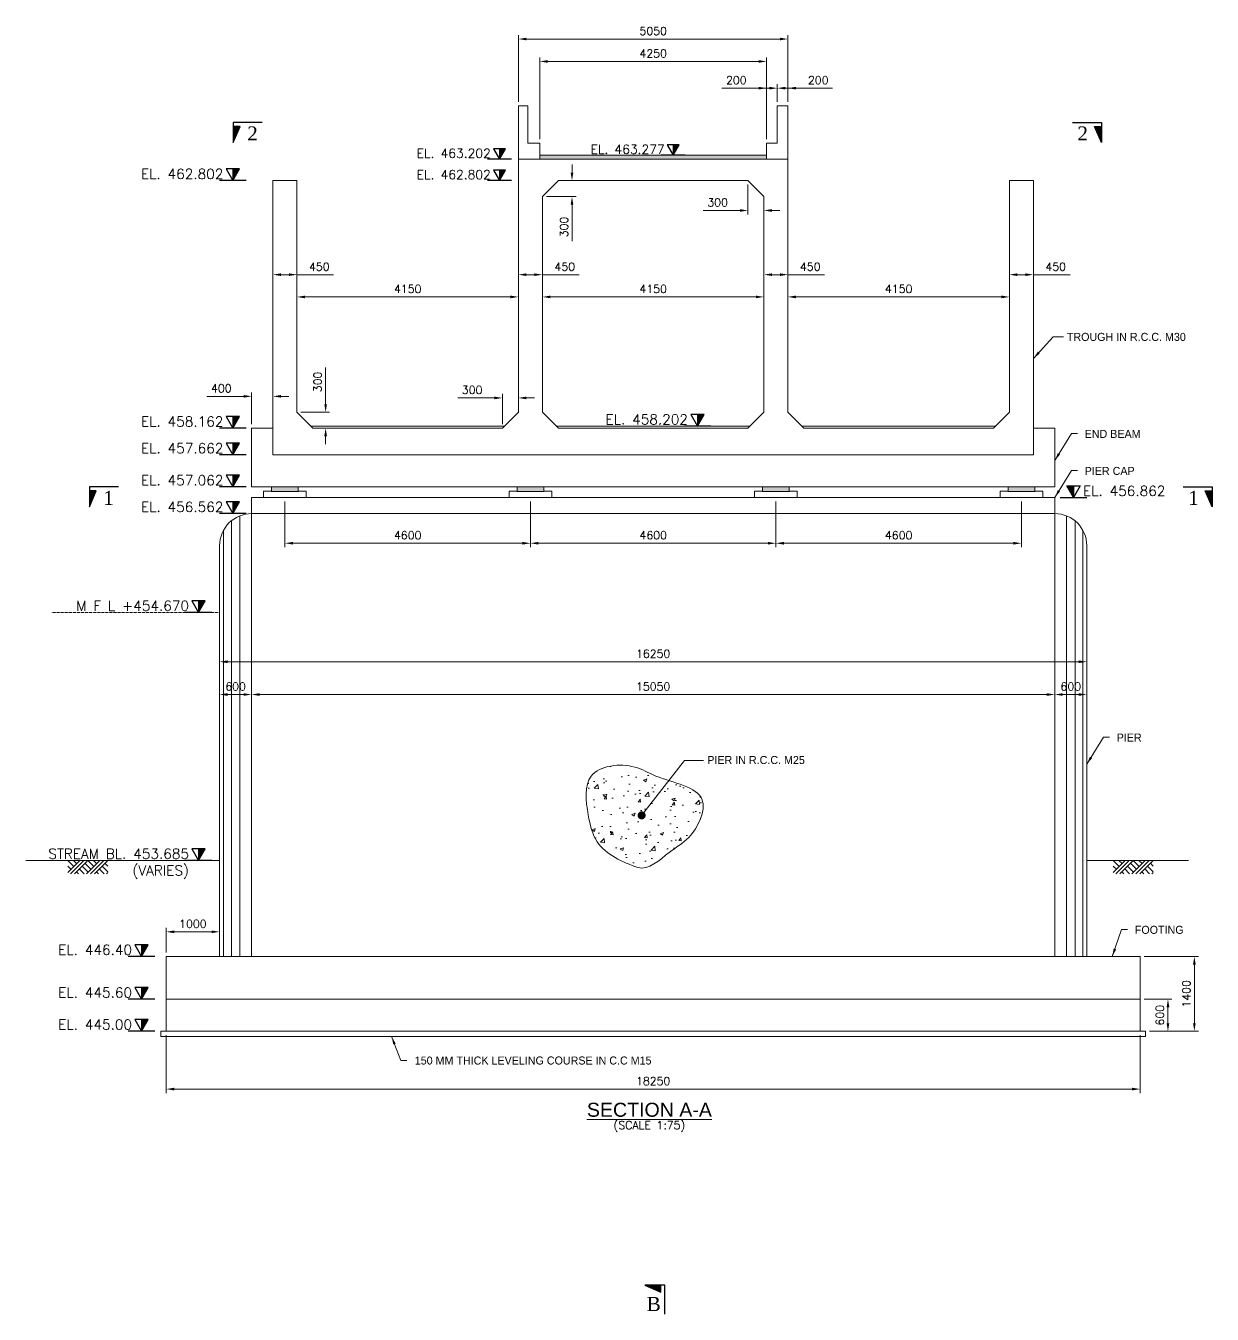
# Model space of a CAD drawing. Extents: x 2542500 to 2835796, y -294794 to -159040.
# Drawn here: x 2599923 to 2622156, y -183443 to -159296 of the extents above; entities that cross this region are included whole.
import ezdxf
from ezdxf.enums import TextEntityAlignment as Align

# ---------------------------------------------------------------- set-up
doc = ezdxf.new("R2010")
doc.units = 0
doc.header["$LTSCALE"] = 8
doc.header["$MEASUREMENT"] = 0
doc.header["$PDMODE"] = 35
doc.linetypes.add('HIDDEN', pattern=[0.375, 0.25, -0.125])
doc.layers.get('0').update_dxf_attribs({"color": 22, "linetype": 'CONTINUOUS'})
doc.layers.get('DEFPOINTS').update_dxf_attribs({"linetype": 'CONTINUOUS'})
for name, color, linetype, lineweight in [('HATCH SOLID', 253, 'CONTINUOUS', 5), ('LEVEL', 6, 'CONTINUOUS', 20), ('P.C.C', 105, 'CONTINUOUS', 9), ('R_DASHED', 183, 'HIDDEN', 9), ('R_DIMENSION', 8, 'CONTINUOUS', 15), ('R_TEXT G', 7, 'CONTINUOUS', 18), ('R_THIN LINE', 252, 'CONTINUOUS', 9), ('SEC MARK', 1, 'CONTINUOUS', 25), ('TEXT', 4, 'CONTINUOUS', 15), ('TEXT G', 7, 'CONTINUOUS', 18)]:
    doc.layers.add(name, color=color, linetype=linetype, lineweight=lineweight)
doc.layers.add('PUMP', color=4, linetype='CONTINUOUS')
doc.layers.add('R_HATCH', color=7, linetype='CONTINUOUS', lineweight=9, true_color=0xd1d1ff)
doc.styles.add('ARIEL', font='arial.ttf')
doc.styles.add('ROMANDS', font='romand.shx')
doc.styles.add('ROMANS', font='romans.shx')
doc.styles.get("Standard").update_dxf_attribs({"font": ''})
doc.styles.add('TIMES NR', font='times.ttf')
doc.styles.get('Standard').set_extended_font_data('Univers')
doc.dimstyles.new('DIM-75', dxfattribs={"dimscale": 75, "dimtxt": 2, "dimasz": 2, "dimexe": 1, "dimexo": 1, "dimgap": 1, "dimtad": 1, "dimdec": 0, "dimzin": 0, "dimdsep": 46, "dimtxsty": 'ROMANS', "dimcen": 1, "dimclrd": 256, "dimclre": 256, "dimclrt": 7, "dimadec": 0, "dimazin": 0, "dimtfac": 1, "dimtdec": 0, "dimtofl": 0, "dimtmove": 0, "dimatfit": 3, "dimfxl": 1, "dimtolj": 1, "dimtzin": 0, "dimlwd": 9, "dimlwe": 5, "dimarcsym": 0})
doc.dimstyles.new('DIM-75$0', dxfattribs={"dimscale": 75, "dimtxt": 2, "dimasz": 2, "dimexe": 1, "dimexo": 1, "dimgap": 1, "dimtad": 1, "dimdec": 0, "dimzin": 0, "dimdsep": 46, "dimtxsty": 'ROMANS', "dimcen": 1, "dimclrd": 256, "dimclre": 256, "dimclrt": 7, "dimadec": 0, "dimazin": 0, "dimtfac": 1, "dimtdec": 0, "dimtofl": 0, "dimtmove": 0, "dimatfit": 3, "dimfxl": 1, "dimtolj": 1, "dimtzin": 0, "dimlwd": 9, "dimlwe": 5, "dimarcsym": 0})

# ---------------------------------------------------------------- blocks, each defined once
blk = doc.blocks.new('jord1')
at = {"layer": 'P.C.C'}
for p, q in [((0, 0), (1.12, -1.12)), ((2.25, 0), (0, -2.25)), ((3, 0), (0.5, -2.5)), ((1.66, -0.59), (1.06, 0)), ((3.75, 0), (1.25, -2.5)), ((6, 0), (3.5, -2.5)), ((3.75, 0), (4.87, -1.12)), ((6.75, 0), (4.25, -2.5)), ((4.81, 0), (5.4, -0.59)), ((7.5, 0), (5, -2.5)), ((5.87, 0), (5.93, -0.06)), ((0, -1.06), (0.59, -1.66)), ((0, -2.12), (0.06, -2.19)), ((1.63, -2.12), (2.01, -2.5)), ((2.16, -1.59), (3.07, -2.5)), ((2.69, -1.06), (3.81, -2.19)), ((3.22, -0.53), (4.34, -1.66)), ((5.38, -2.12), (5.76, -2.5)), ((5.91, -1.59), (6.82, -2.5)), ((6.44, -1.06), (7.5, -2.12)), ((6.97, -0.53), (7.5, -1.06)), ((7.5, -2.25), (7.25, -2.5))]:
    blk.add_line(p, q, dxfattribs=at)
blk = doc.blocks.new('A$C71181FDA')
at = {"layer": 'HATCH SOLID', "ltscale": 100}
blk.add_hatch(color=256, dxfattribs=at).paths.add_polyline_path([(948, 0), (948, 828), (474, 828)])
at = {"layer": 'SEC MARK'}
for p, q in [((0, 0), (1896, 0)), ((948, 828), (948, 0))]:
    blk.add_line(p, q, dxfattribs=at)
blk.add_lwpolyline([(948, 0), (474, 828), (1422, 828), (948, 0)], dxfattribs=at)
blk = doc.blocks.new('*D7')
at = {"layer": 'DEFPOINTS', "color": 0}
for p in [(2604555, -163700), (2605005, -163700), (2605005, -163961)]:
    blk.add_point(p, dxfattribs=at)
at = {"layer": 'R_DIMENSION', "lineweight": 5}
for p, q in [((2604555, -163775), (2604555, -164036)), ((2605005, -163775), (2605005, -164036))]:
    blk.add_line(p, q, dxfattribs=at)
at = {"layer": 'R_DIMENSION', "lineweight": 9}
for p, q in [((2604705, -163961), (2604855, -163961)), ((2605005, -163961), (2605691, -163961))]:
    blk.add_line(p, q, dxfattribs=at)
at = {"layer": 'R_DIMENSION'}
for points in [[(2604705, -163936), (2604705, -163986), (2604555, -163961)], [(2604855, -163936), (2604855, -163986), (2605005, -163961)]]:
    blk.add_solid(points, dxfattribs=at)
at = {"layer": 'R_DIMENSION', "color": 7, "insert": (2605423, -163811), "char_height": 150, "attachment_point": 5, "style": 'ROMANS'}
blk.add_mtext('\\A1;450', dxfattribs=at)
blk = doc.blocks.new('*D8')
at = {"layer": 'DEFPOINTS', "color": 0}
for p in [(2609155, -163700), (2609605, -163700), (2609605, -163961)]:
    blk.add_point(p, dxfattribs=at)
at = {"layer": 'R_DIMENSION', "lineweight": 5}
for p, q in [((2609155, -163775), (2609155, -164036)), ((2609605, -163775), (2609605, -164036))]:
    blk.add_line(p, q, dxfattribs=at)
at = {"layer": 'R_DIMENSION', "lineweight": 9}
for p, q in [((2609305, -163961), (2609455, -163961)), ((2609605, -163961), (2610291, -163961))]:
    blk.add_line(p, q, dxfattribs=at)
at = {"layer": 'R_DIMENSION'}
for points in [[(2609305, -163936), (2609305, -163986), (2609155, -163961)], [(2609455, -163936), (2609455, -163986), (2609605, -163961)]]:
    blk.add_solid(points, dxfattribs=at)
at = {"layer": 'R_DIMENSION', "color": 7, "insert": (2610023, -163811), "char_height": 150, "attachment_point": 5, "style": 'ROMANS'}
blk.add_mtext('\\A1;450', dxfattribs=at)
blk = doc.blocks.new('*D9')
at = {"layer": 'DEFPOINTS', "color": 0}
for p in [(2613755, -163700), (2614205, -163700), (2614205, -163961)]:
    blk.add_point(p, dxfattribs=at)
at = {"layer": 'R_DIMENSION', "lineweight": 5}
for p, q in [((2613755, -163775), (2613755, -164036)), ((2614205, -163775), (2614205, -164036))]:
    blk.add_line(p, q, dxfattribs=at)
at = {"layer": 'R_DIMENSION', "lineweight": 9}
for p, q in [((2613905, -163961), (2614055, -163961)), ((2614205, -163961), (2614891, -163961))]:
    blk.add_line(p, q, dxfattribs=at)
at = {"layer": 'R_DIMENSION'}
for points in [[(2613905, -163936), (2613905, -163986), (2613755, -163961)], [(2614055, -163936), (2614055, -163986), (2614205, -163961)]]:
    blk.add_solid(points, dxfattribs=at)
at = {"layer": 'R_DIMENSION', "color": 7, "insert": (2614623, -163811), "char_height": 150, "attachment_point": 5, "style": 'ROMANS'}
blk.add_mtext('\\A1;450', dxfattribs=at)
blk = doc.blocks.new('*D10')
at = {"layer": 'DEFPOINTS', "color": 0}
for p in [(2618355, -163700), (2618805, -163700), (2618805, -163961)]:
    blk.add_point(p, dxfattribs=at)
at = {"layer": 'R_DIMENSION', "lineweight": 5}
for p, q in [((2618355, -163775), (2618355, -164036)), ((2618805, -163775), (2618805, -164036))]:
    blk.add_line(p, q, dxfattribs=at)
at = {"layer": 'R_DIMENSION', "lineweight": 9}
for p, q in [((2618505, -163961), (2618655, -163961)), ((2618805, -163961), (2619491, -163961))]:
    blk.add_line(p, q, dxfattribs=at)
at = {"layer": 'R_DIMENSION'}
for points in [[(2618505, -163936), (2618505, -163986), (2618355, -163961)], [(2618655, -163936), (2618655, -163986), (2618805, -163961)]]:
    blk.add_solid(points, dxfattribs=at)
at = {"layer": 'R_DIMENSION', "color": 7, "insert": (2619223, -163811), "char_height": 150, "attachment_point": 5, "style": 'ROMANS'}
blk.add_mtext('\\A1;450', dxfattribs=at)
blk = doc.blocks.new('*D11')
at = {"layer": 'DEFPOINTS', "color": 0}
for p in [(2605005, -164117), (2609155, -164117), (2609155, -164378)]:
    blk.add_point(p, dxfattribs=at)
at = {"layer": 'R_DIMENSION', "lineweight": 5}
for p, q in [((2605005, -164192), (2605005, -164453)), ((2609155, -164192), (2609155, -164453))]:
    blk.add_line(p, q, dxfattribs=at)
at = {"layer": 'R_DIMENSION', "lineweight": 9}
blk.add_line((2605155, -164378), (2609005, -164378), dxfattribs=at)
at = {"layer": 'R_DIMENSION'}
for points in [[(2605155, -164353), (2605155, -164403), (2605005, -164378)], [(2609005, -164353), (2609005, -164403), (2609155, -164378)]]:
    blk.add_solid(points, dxfattribs=at)
at = {"layer": 'R_DIMENSION', "color": 7, "insert": (2607080, -164228), "char_height": 150, "attachment_point": 5, "style": 'ROMANS'}
blk.add_mtext('\\A1;4150', dxfattribs=at)
blk = doc.blocks.new('*D12')
at = {"layer": 'DEFPOINTS', "color": 0}
for p in [(2609605, -164117), (2613755, -164117), (2609605, -164378)]:
    blk.add_point(p, dxfattribs=at)
at = {"layer": 'R_DIMENSION', "lineweight": 5}
for p, q in [((2609605, -164192), (2609605, -164453)), ((2613755, -164192), (2613755, -164453))]:
    blk.add_line(p, q, dxfattribs=at)
at = {"layer": 'R_DIMENSION', "lineweight": 9}
blk.add_line((2613605, -164378), (2609755, -164378), dxfattribs=at)
at = {"layer": 'R_DIMENSION'}
for points in [[(2609755, -164353), (2609755, -164403), (2609605, -164378)], [(2613605, -164353), (2613605, -164403), (2613755, -164378)]]:
    blk.add_solid(points, dxfattribs=at)
at = {"layer": 'R_DIMENSION', "color": 7, "insert": (2611680, -164228), "char_height": 150, "attachment_point": 5, "style": 'ROMANS'}
blk.add_mtext('\\A1;4150', dxfattribs=at)
blk = doc.blocks.new('*D13')
at = {"layer": 'DEFPOINTS', "color": 0}
for p in [(2614205, -164117), (2618355, -164117), (2614205, -164378)]:
    blk.add_point(p, dxfattribs=at)
at = {"layer": 'R_DIMENSION', "lineweight": 5}
for p, q in [((2614205, -164192), (2614205, -164453)), ((2618355, -164192), (2618355, -164453))]:
    blk.add_line(p, q, dxfattribs=at)
at = {"layer": 'R_DIMENSION', "lineweight": 9}
blk.add_line((2618205, -164378), (2614355, -164378), dxfattribs=at)
at = {"layer": 'R_DIMENSION'}
for points in [[(2614355, -164353), (2614355, -164403), (2614205, -164378)], [(2618205, -164353), (2618205, -164403), (2618355, -164378)]]:
    blk.add_solid(points, dxfattribs=at)
at = {"layer": 'R_DIMENSION', "color": 7, "insert": (2616280, -164228), "char_height": 150, "attachment_point": 5, "style": 'ROMANS'}
blk.add_mtext('\\A1;4150', dxfattribs=at)
blk = doc.blocks.new('*D14')
at = {"layer": 'DEFPOINTS', "color": 0}
for p in [(2604155, -166241), (2604155, -166839), (2604555, -166839)]:
    blk.add_point(p, dxfattribs=at)
at = {"layer": 'R_DIMENSION', "lineweight": 9}
for p, q in [((2604005, -166241), (2603319, -166241)), ((2604705, -166241), (2604855, -166241))]:
    blk.add_line(p, q, dxfattribs=at)
at = {"layer": 'R_DIMENSION', "lineweight": 5}
for p, q in [((2604155, -166764), (2604155, -166166)), ((2604555, -166764), (2604555, -166166))]:
    blk.add_line(p, q, dxfattribs=at)
at = {"layer": 'R_DIMENSION'}
for points in [[(2604005, -166216), (2604005, -166266), (2604155, -166241)], [(2604705, -166216), (2604705, -166266), (2604555, -166241)]]:
    blk.add_solid(points, dxfattribs=at)
at = {"layer": 'R_DIMENSION', "color": 7, "insert": (2603587, -166091), "char_height": 150, "attachment_point": 5, "style": 'ROMANS'}
blk.add_mtext('\\A1;400', dxfattribs=at)
blk = doc.blocks.new('*D15')
at = {"layer": 'DEFPOINTS', "color": 0}
for p in [(2613455, -162199), (2613755, -162499), (2613455, -162758)]:
    blk.add_point(p, dxfattribs=at)
at = {"layer": 'R_DIMENSION', "lineweight": 5}
for p, q in [((2613455, -162274), (2613455, -162833)), ((2613755, -162574), (2613755, -162833))]:
    blk.add_line(p, q, dxfattribs=at)
at = {"layer": 'R_DIMENSION', "lineweight": 9}
for p, q in [((2613305, -162758), (2612619, -162758)), ((2613905, -162758), (2614055, -162758))]:
    blk.add_line(p, q, dxfattribs=at)
at = {"layer": 'R_DIMENSION'}
for points in [[(2613305, -162733), (2613305, -162783), (2613455, -162758)], [(2613905, -162733), (2613905, -162783), (2613755, -162758)]]:
    blk.add_solid(points, dxfattribs=at)
at = {"layer": 'R_DIMENSION', "color": 7, "insert": (2612887, -162608), "char_height": 150, "attachment_point": 5, "style": 'ROMANS'}
blk.add_mtext('\\A1;300', dxfattribs=at)
blk = doc.blocks.new('*D16')
at = {"layer": 'DEFPOINTS', "color": 0}
for p in [(2609905, -162199), (2609605, -162499), (2610159, -162499)]:
    blk.add_point(p, dxfattribs=at)
at = {"layer": 'R_DIMENSION', "lineweight": 9}
for p, q in [((2610159, -162049), (2610159, -161899)), ((2610159, -162649), (2610159, -163334))]:
    blk.add_line(p, q, dxfattribs=at)
at = {"layer": 'R_DIMENSION', "lineweight": 5}
for p, q in [((2609980, -162199), (2610234, -162199)), ((2609680, -162499), (2610234, -162499))]:
    blk.add_line(p, q, dxfattribs=at)
at = {"layer": 'R_DIMENSION'}
for points in [[(2610134, -162049), (2610184, -162049), (2610159, -162199)], [(2610134, -162649), (2610184, -162649), (2610159, -162499)]]:
    blk.add_solid(points, dxfattribs=at)
at = {"layer": 'R_DIMENSION', "color": 7, "insert": (2610009, -163067), "char_height": 150, "attachment_point": 5, "rotation": 90, "style": 'ROMANS'}
blk.add_mtext('\\A1;300', dxfattribs=at)
blk = doc.blocks.new('*D17')
at = {"layer": 'DEFPOINTS', "color": 0}
for p in [(2605005, -166539), (2605542, -166539), (2605305, -166839)]:
    blk.add_point(p, dxfattribs=at)
at = {"layer": 'R_DIMENSION', "lineweight": 9}
for p, q in [((2605542, -166389), (2605542, -165703)), ((2605542, -166989), (2605542, -167139))]:
    blk.add_line(p, q, dxfattribs=at)
at = {"layer": 'R_DIMENSION', "lineweight": 5}
for p, q in [((2605080, -166539), (2605617, -166539)), ((2605380, -166839), (2605617, -166839))]:
    blk.add_line(p, q, dxfattribs=at)
at = {"layer": 'R_DIMENSION'}
for points in [[(2605517, -166389), (2605567, -166389), (2605542, -166539)], [(2605517, -166989), (2605567, -166989), (2605542, -166839)]]:
    blk.add_solid(points, dxfattribs=at)
at = {"layer": 'R_DIMENSION', "color": 7, "insert": (2605392, -165971), "char_height": 150, "attachment_point": 5, "rotation": 90, "style": 'ROMANS'}
blk.add_mtext('\\A1;300', dxfattribs=at)
blk = doc.blocks.new('*D18')
at = {"layer": 'DEFPOINTS', "color": 0}
for p in [(2608855, -166271), (2609155, -166539), (2608855, -166839)]:
    blk.add_point(p, dxfattribs=at)
at = {"layer": 'R_DIMENSION', "lineweight": 9}
for p, q in [((2608705, -166271), (2608019, -166271)), ((2609305, -166271), (2609455, -166271))]:
    blk.add_line(p, q, dxfattribs=at)
at = {"layer": 'R_DIMENSION', "lineweight": 5}
for p, q in [((2608855, -166764), (2608855, -166196)), ((2609155, -166464), (2609155, -166196))]:
    blk.add_line(p, q, dxfattribs=at)
at = {"layer": 'R_DIMENSION'}
for points in [[(2608705, -166246), (2608705, -166296), (2608855, -166271)], [(2609305, -166246), (2609305, -166296), (2609155, -166271)]]:
    blk.add_solid(points, dxfattribs=at)
at = {"layer": 'R_DIMENSION', "color": 7, "insert": (2608287, -166121), "char_height": 150, "attachment_point": 5, "style": 'ROMANS'}
blk.add_mtext('\\A1;300', dxfattribs=at)
blk = doc.blocks.new('*D19')
at = {"layer": 'DEFPOINTS', "color": 0}
for p in [(2604780, -168139), (2609380, -168139), (2609380, -168994)]:
    blk.add_point(p, dxfattribs=at)
at = {"layer": 'R_DIMENSION', "lineweight": 5}
for p, q in [((2604780, -168214), (2604780, -169069)), ((2609380, -168214), (2609380, -169069))]:
    blk.add_line(p, q, dxfattribs=at)
at = {"layer": 'R_DIMENSION', "lineweight": 9}
blk.add_line((2604930, -168994), (2609230, -168994), dxfattribs=at)
at = {"layer": 'R_DIMENSION'}
for points in [[(2604930, -168969), (2604930, -169019), (2604780, -168994)], [(2609230, -168969), (2609230, -169019), (2609380, -168994)]]:
    blk.add_solid(points, dxfattribs=at)
at = {"layer": 'R_DIMENSION', "color": 7, "insert": (2607080, -168844), "char_height": 150, "attachment_point": 5, "style": 'ROMANS'}
blk.add_mtext('\\A1;4600', dxfattribs=at)
blk = doc.blocks.new('*D20')
at = {"layer": 'DEFPOINTS', "color": 0}
for p in [(2609380, -168139), (2613980, -168139), (2613980, -168994)]:
    blk.add_point(p, dxfattribs=at)
at = {"layer": 'R_DIMENSION', "lineweight": 5}
for p, q in [((2609380, -168214), (2609380, -169069)), ((2613980, -168214), (2613980, -169069))]:
    blk.add_line(p, q, dxfattribs=at)
at = {"layer": 'R_DIMENSION', "lineweight": 9}
blk.add_line((2609530, -168994), (2613830, -168994), dxfattribs=at)
at = {"layer": 'R_DIMENSION'}
for points in [[(2609530, -168969), (2609530, -169019), (2609380, -168994)], [(2613830, -168969), (2613830, -169019), (2613980, -168994)]]:
    blk.add_solid(points, dxfattribs=at)
at = {"layer": 'R_DIMENSION', "color": 7, "insert": (2611680, -168844), "char_height": 150, "attachment_point": 5, "style": 'ROMANS'}
blk.add_mtext('\\A1;4600', dxfattribs=at)
blk = doc.blocks.new('*D21')
at = {"layer": 'DEFPOINTS', "color": 0}
for p in [(2613980, -168139), (2618580, -168139), (2618580, -168994)]:
    blk.add_point(p, dxfattribs=at)
at = {"layer": 'R_DIMENSION', "lineweight": 5}
for p, q in [((2613980, -168214), (2613980, -169069)), ((2618580, -168214), (2618580, -169069))]:
    blk.add_line(p, q, dxfattribs=at)
at = {"layer": 'R_DIMENSION', "lineweight": 9}
blk.add_line((2614130, -168994), (2618430, -168994), dxfattribs=at)
at = {"layer": 'R_DIMENSION'}
for points in [[(2614130, -168969), (2614130, -169019), (2613980, -168994)], [(2618430, -168969), (2618430, -169019), (2618580, -168994)]]:
    blk.add_solid(points, dxfattribs=at)
at = {"layer": 'R_DIMENSION', "color": 7, "insert": (2616280, -168844), "char_height": 150, "attachment_point": 5, "style": 'ROMANS'}
blk.add_mtext('\\A1;4600', dxfattribs=at)
blk = doc.blocks.new('*D22')
at = {"layer": 'DEFPOINTS', "color": 0}
for p in [(2603555, -171829), (2603555, -172088), (2604155, -172088)]:
    blk.add_point(p, dxfattribs=at)
at = {"layer": 'R_DIMENSION', "lineweight": 5}
for p, q in [((2603555, -172013), (2603555, -171754)), ((2604155, -172013), (2604155, -171754))]:
    blk.add_line(p, q, dxfattribs=at)
at = {"layer": 'R_DIMENSION', "lineweight": 9}
blk.add_line((2604005, -171829), (2603705, -171829), dxfattribs=at)
at = {"layer": 'R_DIMENSION'}
for points in [[(2603705, -171804), (2603705, -171854), (2603555, -171829)], [(2604005, -171804), (2604005, -171854), (2604155, -171829)]]:
    blk.add_solid(points, dxfattribs=at)
at = {"layer": 'R_DIMENSION', "color": 7, "insert": (2603855, -171679), "char_height": 150, "attachment_point": 5, "style": 'ROMANS'}
blk.add_mtext('\\A1;600', dxfattribs=at)
blk = doc.blocks.new('*D23')
at = {"layer": 'DEFPOINTS', "color": 0}
for p in [(2619205, -171829), (2604155, -172088), (2619205, -172088)]:
    blk.add_point(p, dxfattribs=at)
at = {"layer": 'R_DIMENSION', "lineweight": 5}
for p, q in [((2604155, -172013), (2604155, -171754)), ((2619205, -172013), (2619205, -171754))]:
    blk.add_line(p, q, dxfattribs=at)
at = {"layer": 'R_DIMENSION', "lineweight": 9}
blk.add_line((2604305, -171829), (2619055, -171829), dxfattribs=at)
at = {"layer": 'R_DIMENSION'}
for points in [[(2604305, -171804), (2604305, -171854), (2604155, -171829)], [(2619055, -171804), (2619055, -171854), (2619205, -171829)]]:
    blk.add_solid(points, dxfattribs=at)
at = {"layer": 'R_DIMENSION', "color": 7, "insert": (2611680, -171679), "char_height": 150, "attachment_point": 5, "style": 'ROMANS'}
blk.add_mtext('\\A1;15050', dxfattribs=at)
blk = doc.blocks.new('*D24')
at = {"layer": 'DEFPOINTS', "color": 0}
for p in [(2619805, -171829), (2619205, -172088), (2619805, -172088)]:
    blk.add_point(p, dxfattribs=at)
at = {"layer": 'R_DIMENSION', "lineweight": 5}
for p, q in [((2619205, -172013), (2619205, -171754)), ((2619805, -172013), (2619805, -171754))]:
    blk.add_line(p, q, dxfattribs=at)
at = {"layer": 'R_DIMENSION', "lineweight": 9}
blk.add_line((2619355, -171829), (2619655, -171829), dxfattribs=at)
at = {"layer": 'R_DIMENSION'}
for points in [[(2619355, -171804), (2619355, -171854), (2619205, -171829)], [(2619655, -171804), (2619655, -171854), (2619805, -171829)]]:
    blk.add_solid(points, dxfattribs=at)
at = {"layer": 'R_DIMENSION', "color": 7, "insert": (2619505, -171679), "char_height": 150, "attachment_point": 5, "style": 'ROMANS'}
blk.add_mtext('\\A1;600', dxfattribs=at)
blk = doc.blocks.new('*D25')
at = {"layer": 'DEFPOINTS', "color": 0}
for p in [(2602555, -176276), (2602555, -176739), (2603555, -176739)]:
    blk.add_point(p, dxfattribs=at)
at = {"layer": 'R_DIMENSION', "lineweight": 5}
for p, q in [((2602555, -176664), (2602555, -176201)), ((2603555, -176664), (2603555, -176201))]:
    blk.add_line(p, q, dxfattribs=at)
at = {"layer": 'R_DIMENSION', "lineweight": 9}
blk.add_line((2603405, -176276), (2602705, -176276), dxfattribs=at)
at = {"layer": 'R_DIMENSION'}
for points in [[(2602705, -176251), (2602705, -176301), (2602555, -176276)], [(2603405, -176251), (2603405, -176301), (2603555, -176276)]]:
    blk.add_solid(points, dxfattribs=at)
at = {"layer": 'R_DIMENSION', "color": 7, "insert": (2603055, -176126), "char_height": 150, "attachment_point": 5, "style": 'ROMANS'}
blk.add_mtext('\\A1;1000', dxfattribs=at)
blk = doc.blocks.new('*D26')
at = {"layer": 'DEFPOINTS', "color": 0}
for p in [(2613805, -159965), (2609555, -161499), (2613805, -161499)]:
    blk.add_point(p, dxfattribs=at)
at = {"layer": 'R_DIMENSION', "lineweight": 5}
for p, q in [((2609555, -161424), (2609555, -159890)), ((2613805, -161424), (2613805, -159890))]:
    blk.add_line(p, q, dxfattribs=at)
at = {"layer": 'R_DIMENSION', "lineweight": 9}
blk.add_line((2609705, -159965), (2613655, -159965), dxfattribs=at)
at = {"layer": 'R_DIMENSION'}
for points in [[(2609705, -159940), (2609705, -159990), (2609555, -159965)], [(2613655, -159940), (2613655, -159990), (2613805, -159965)]]:
    blk.add_solid(points, dxfattribs=at)
at = {"layer": 'R_DIMENSION', "color": 7, "insert": (2611680, -159815), "char_height": 150, "attachment_point": 5, "style": 'ROMANS'}
blk.add_mtext('\\A1;4250', dxfattribs=at)
blk = doc.blocks.new('*D28')
at = {"layer": 'DEFPOINTS', "color": 0}
for p in [(2614205, -159545), (2609155, -160799), (2614205, -160799)]:
    blk.add_point(p, dxfattribs=at)
at = {"layer": 'R_DIMENSION', "lineweight": 5}
for p, q in [((2609155, -160724), (2609155, -159470)), ((2614205, -160724), (2614205, -159470))]:
    blk.add_line(p, q, dxfattribs=at)
at = {"layer": 'R_DIMENSION', "lineweight": 9}
blk.add_line((2609305, -159545), (2614055, -159545), dxfattribs=at)
at = {"layer": 'R_DIMENSION'}
for points in [[(2609305, -159520), (2609305, -159570), (2609155, -159545)], [(2614055, -159520), (2614055, -159570), (2614205, -159545)]]:
    blk.add_solid(points, dxfattribs=at)
at = {"layer": 'R_DIMENSION', "color": 7, "insert": (2611680, -159395), "char_height": 150, "attachment_point": 5, "style": 'ROMANS'}
blk.add_mtext('\\A1;5050', dxfattribs=at)
blk = doc.blocks.new('*D29')
at = {"layer": 'DEFPOINTS', "color": 0, "ltscale": 0.13}
for p in [(2613805, -160466), (2614005, -160799), (2613805, -161499)]:
    blk.add_point(p, dxfattribs=at)
at = {"layer": 'R_DIMENSION', "lineweight": 9, "ltscale": 0.13}
for p, q in [((2613655, -160466), (2612969, -160466)), ((2614155, -160466), (2614305, -160466))]:
    blk.add_line(p, q, dxfattribs=at)
at = {"layer": 'R_DIMENSION', "lineweight": 5, "ltscale": 0.13}
for p, q in [((2613805, -161424), (2613805, -160391)), ((2614005, -160724), (2614005, -160391))]:
    blk.add_line(p, q, dxfattribs=at)
at = {"layer": 'R_DIMENSION', "ltscale": 0.13}
for points in [[(2613655, -160441), (2613655, -160491), (2613805, -160466)], [(2614155, -160441), (2614155, -160491), (2614005, -160466)]]:
    blk.add_solid(points, dxfattribs=at)
at = {"layer": 'R_DIMENSION', "color": 7, "lineweight": 13, "ltscale": 0.13, "insert": (2613237, -160316), "char_height": 150, "attachment_point": 5, "style": 'ROMANS'}
blk.add_mtext('\\A1;200', dxfattribs=at)
blk = doc.blocks.new('*D27')
at = {"layer": 'DEFPOINTS', "color": 0, "ltscale": 0.13}
for p in [(2614205, -160466), (2614005, -160799), (2614205, -160799)]:
    blk.add_point(p, dxfattribs=at)
at = {"layer": 'R_DIMENSION', "lineweight": 9, "ltscale": 0.13}
for p, q in [((2613855, -160466), (2613705, -160466)), ((2614355, -160466), (2615041, -160466))]:
    blk.add_line(p, q, dxfattribs=at)
at = {"layer": 'R_DIMENSION', "lineweight": 5, "ltscale": 0.13}
for p, q in [((2614005, -160724), (2614005, -160391)), ((2614205, -160724), (2614205, -160391))]:
    blk.add_line(p, q, dxfattribs=at)
at = {"layer": 'R_DIMENSION', "ltscale": 0.13}
for points in [[(2613855, -160441), (2613855, -160491), (2614005, -160466)], [(2614355, -160441), (2614355, -160491), (2614205, -160466)]]:
    blk.add_solid(points, dxfattribs=at)
at = {"layer": 'R_DIMENSION', "color": 7, "lineweight": 13, "ltscale": 0.13, "insert": (2614773, -160316), "char_height": 150, "attachment_point": 5, "style": 'ROMANS'}
blk.add_mtext('\\A1;200', dxfattribs=at)
blk = doc.blocks.new('*D30')
at = {"layer": 'DEFPOINTS', "color": 0}
for p in [(2602555, -178139), (2620805, -178139), (2620805, -179223)]:
    blk.add_point(p, dxfattribs=at)
at = {"layer": 'R_DIMENSION', "lineweight": 5}
for p, q in [((2602555, -178214), (2602555, -179298)), ((2620805, -178214), (2620805, -179298))]:
    blk.add_line(p, q, dxfattribs=at)
at = {"layer": 'R_DIMENSION', "lineweight": 9}
blk.add_line((2602705, -179223), (2620655, -179223), dxfattribs=at)
at = {"layer": 'R_DIMENSION'}
for points in [[(2602705, -179198), (2602705, -179248), (2602555, -179223)], [(2620655, -179198), (2620655, -179248), (2620805, -179223)]]:
    blk.add_solid(points, dxfattribs=at)
at = {"layer": 'R_DIMENSION', "color": 7, "insert": (2611680, -179073), "char_height": 150, "attachment_point": 5, "style": 'ROMANS'}
blk.add_mtext('\\A1;18250', dxfattribs=at)
blk = doc.blocks.new('*D59')
at = {"layer": 'DEFPOINTS', "color": 0}
for p in [(2619805, -171215), (2603555, -171474), (2619805, -171474)]:
    blk.add_point(p, dxfattribs=at)
at = {"layer": 'R_DIMENSION', "lineweight": 5}
for p, q in [((2603555, -171399), (2603555, -171140)), ((2619805, -171399), (2619805, -171140))]:
    blk.add_line(p, q, dxfattribs=at)
at = {"layer": 'R_DIMENSION', "lineweight": 9}
blk.add_line((2603705, -171215), (2619655, -171215), dxfattribs=at)
at = {"layer": 'R_DIMENSION'}
for points in [[(2603705, -171190), (2603705, -171240), (2603555, -171215)], [(2619655, -171190), (2619655, -171240), (2619805, -171215)]]:
    blk.add_solid(points, dxfattribs=at)
at = {"layer": 'R_DIMENSION', "color": 7, "insert": (2611680, -171065), "char_height": 150, "attachment_point": 5, "style": 'ROMANS'}
blk.add_mtext('\\A1;16250', dxfattribs=at)
blk = doc.blocks.new('A$C6F2721C1')
at = {"layer": 'HATCH SOLID'}
blk.add_hatch(color=256, dxfattribs=at).paths.add_polyline_path([(188, 100), (362, 100), (362, 500)])
at = {"layer": 'SEC MARK'}
blk.add_lwpolyline([(-362, 0), (362, 0), (362, 500), (188, 100), (362, 100)], dxfattribs=at)
at = {"layer": 'SEC MARK', "style": 'TIMES NR'}
blk.add_attdef('SECTEXT', text='', height=350, dxfattribs=at).set_placement((-104, 275), align=Align.MIDDLE_CENTER)
blk = doc.blocks.new('*D106')
at = {"layer": 'DEFPOINTS', "color": 0}
for p in [(2620805, -177539), (2621326, -177539), (2620905, -178139)]:
    blk.add_point(p, dxfattribs=at)
at = {"layer": 'R_DIMENSION', "lineweight": 5}
for p, q in [((2620880, -177539), (2621401, -177539)), ((2620980, -178139), (2621401, -178139))]:
    blk.add_line(p, q, dxfattribs=at)
at = {"layer": 'R_DIMENSION', "lineweight": 9}
blk.add_line((2621326, -177989), (2621326, -177689), dxfattribs=at)
at = {"layer": 'R_DIMENSION'}
for points in [[(2621301, -177689), (2621351, -177689), (2621326, -177539)], [(2621301, -177989), (2621351, -177989), (2621326, -178139)]]:
    blk.add_solid(points, dxfattribs=at)
at = {"layer": 'R_DIMENSION', "color": 7, "insert": (2621176, -177839), "char_height": 150, "attachment_point": 5, "rotation": 90, "style": 'ROMANS'}
blk.add_mtext('\\A1;600', dxfattribs=at)
blk = doc.blocks.new('*D107')
at = {"layer": 'DEFPOINTS', "color": 0}
for p in [(2620805, -176739), (2621821, -176739), (2620905, -178139)]:
    blk.add_point(p, dxfattribs=at)
at = {"layer": 'R_DIMENSION', "lineweight": 5}
for p, q in [((2620880, -176739), (2621896, -176739)), ((2620980, -178139), (2621896, -178139))]:
    blk.add_line(p, q, dxfattribs=at)
at = {"layer": 'R_DIMENSION', "lineweight": 9}
blk.add_line((2621821, -177989), (2621821, -176889), dxfattribs=at)
at = {"layer": 'R_DIMENSION'}
for points in [[(2621796, -176889), (2621846, -176889), (2621821, -176739)], [(2621796, -177989), (2621846, -177989), (2621821, -178139)]]:
    blk.add_solid(points, dxfattribs=at)
at = {"layer": 'R_DIMENSION', "color": 7, "insert": (2621671, -177439), "char_height": 150, "attachment_point": 5, "rotation": 90, "style": 'ROMANS'}
blk.add_mtext('\\A1;1400', dxfattribs=at)

msp = doc.modelspace()

# ---------------------------------------------------------------- hatches: boundary and pattern name
at = {"layer": 'R_HATCH', "lineweight": 13, "ltscale": 0.13}
h = msp.add_hatch(dxfattribs=at)
h.set_pattern_fill('AR-CONC', color=256)
h.set_pattern_definition([(50, (587613.29, 188987.86), (182.184669, -15.939086), [19.05, -209.55]), (355, (587613.29, 188987.86), (-35.243421, 191.056845), [15.24, -167.640584]), (100.451445, (587628.47, 188986.53), (146.941247, 175.117752), [16.190009, -178.090245]), (46.1842, (587613.29, 189038.66), (271.07904, -42.042328), [28.575, -314.325]), (96.635558, (587635.88, 189035.16), (237.404134, 247.426125), [24.285023, -267.13561]), (351.184151, (587613.3, 189038.66), (237.404134, 247.426125), [22.859967, -251.459732]), (21, (587638.69, 189025.96), (151.614391, -102.265198), [19.05, -209.55]), (326, (587638.69, 189025.96), (61.802028, 184.187966), [15.24, -167.64]), (71.451445, (587651.32, 189017.44), (213.41642, 81.922769), [16.190009, -178.089938]), (37.5, (587613.29, 188987.86), (3.0886033, 84.5550389), [0, -165.608, 0, -170.18, 0, -168.275]), (7.5, (587613.29, 188987.86), (66.8196625, 100.180575), [0, -97.028, 0, -161.798, 0, -64.135]), (327.5, (587556.65, 188987.86), (135.5905952, -5.728744), [0, -63.5, 0, -198.12, 0, -262.89]), (317.5, (587531.25, 188987.86), (148.1291814, 25.426491), [0, -82.55, 0, -131.572, 0, -186.69])])
h.paths.add_polyline_path([(2613805.1, -161723.8), (2609555.1, -161723.8), (2609555.1, -161798.8), (2613805.1, -161798.8)])
h = msp.add_hatch(dxfattribs=at)
h.set_pattern_fill('ANGLE', color=256)
h.set_pattern_definition([(0, (1138506.5105, 67845.8764), (0, 6.985), [5.08, -1.905]), (90, (1138506.5105, 67845.8764), (-6.985, 4e-16), [5.08, -1.905])])
h.paths.add_polyline_path([(2605030.1, -168024.8), (2605030.1, -167938.8), (2604530.1, -167938.8), (2604530.1, -168024.8)])
h = msp.add_hatch(dxfattribs=at)
h.set_pattern_fill('ANGLE', color=256)
h.set_pattern_definition([(0, (1143106.5105, 67845.8764), (0, 6.985), [5.08, -1.905]), (90, (1143106.5105, 67845.8764), (-6.985, 4e-16), [5.08, -1.905])])
h.paths.add_polyline_path([(2609630.1, -168024.8), (2609630.1, -167938.8), (2609130.1, -167938.8), (2609130.1, -168024.8)])
h = msp.add_hatch(dxfattribs=at)
h.set_pattern_fill('ANGLE', color=256)
h.set_pattern_definition([(0, (1147706.5105, 67845.8764), (0, 6.985), [5.08, -1.905]), (90, (1147706.5105, 67845.8764), (-6.985, 4e-16), [5.08, -1.905])])
h.paths.add_polyline_path([(2614230.1, -168024.8), (2614230.1, -167938.8), (2613730.1, -167938.8), (2613730.1, -168024.8)])
h = msp.add_hatch(dxfattribs=at)
h.set_pattern_fill('ANGLE', color=256)
h.set_pattern_definition([(0, (1152306.5105, 67845.8764), (0, 6.985), [5.08, -1.905]), (90, (1152306.5105, 67845.8764), (-6.985, 4e-16), [5.08, -1.905])])
h.paths.add_polyline_path([(2618830.1, -168024.8), (2618830.1, -167938.8), (2618330.1, -167938.8), (2618330.1, -168024.8)])
h = msp.add_hatch(dxfattribs=at)
h.set_pattern_fill('AR-CONC', color=256, scale=3.5)
h.set_pattern_definition([(50, (1193838.63, 79786.7), (637.64634, -55.7868), [66.675, -733.425]), (355, (1193838.6, 79786.7), (-123.35197, 668.69896), [53.34, -586.74204]), (100.451445, (1193891.76, 79782.07), (514.29436, 612.91213), [56.66503, -623.31586]), (46.1842, (1193838.6, 79964.5), (948.77664, -147.14815), [100.0125, -1100.1375]), (96.63556, (1193917.7, 79952.25), (830.91447, 865.99144), [84.9976, -934.9746]), (351.18415, (1193838.6, 79964.5), (830.9145, 865.99144), [80.0099, -880.10906]), (21, (1193927.53, 79920.07), (530.65037, -357.9282), [66.675, -733.425]), (326, (1193927.5, 79920.07), (216.3071, 644.65788), [53.34, -586.74]), (71.451445, (1193971.75, 79890.24), (746.95747, 286.7297), [56.66503, -623.31478]), (37.5, (1193838.63, 79786.72), (10.81011, 295.942636), [0, -579.628, 0, -595.63, 0, -588.9625]), (7.5, (1193838.63, 79786.72), (233.86882, 350.63201), [0, -339.598, 0, -566.293, 0, -224.4725]), (327.5, (1193640.38, 79786.72), (474.567083, -20.050604), [0, -222.25, 0, -693.42, 0, -920.115]), (317.5, (1193551.5, 79786.7), (518.45213, 88.99272), [0, -288.925, 0, -460.502, 0, -653.415])])
edge = h.paths.add_edge_path()
edge.add_spline(control_points=[(2611390.8, -175067.8), (2611106.4, -174976.7), (2610604.7, -174741.1), (2610443.1, -174037.8), (2610341, -173197.8), (2611256.8, -173087.9), (2611846.5, -173462.9), (2612857.1, -173587.9), (2612436.4, -174515), (2611935, -174782), (2611598.2, -175134.3), (2611390.8, -175067.8)], knot_values=[0, 0, 0, 0, 895.9806726, 1428.4151803, 2160.0970093, 2991.9525306, 3419.7471065, 4399.4791139, 5145.1132861, 5605.6407821, 6258.8849732, 6258.8849732, 6258.8849732, 6258.8849732], degree=3, periodic=0)

# ---------------------------------------------------------------- linework, layer by layer
at = {"lineweight": 13, "ltscale": 0.13}
for p, q in [((2609555.1, -161723.8), (2613805.1, -161723.8)), ((2609155.1, -161798.8), (2614205.1, -161798.8)), ((2604155.1, -167938.8), (2604155.1, -166838.8)), ((2604555.1, -166838.8), (2604155.1, -166838.8)), ((2618805.1, -166838.8), (2619205.1, -166838.8)), ((2619205.1, -167938.8), (2619205.1, -166838.8)), ((2619205.1, -167938.8), (2604155.1, -167938.8)), ((2604380.1, -168018.8), (2604380.1, -168138.8)), ((2604524.1, -168018.8), (2604380.1, -168018.8)), ((2604524.1, -168018.8), (2604530.1, -168024.8)), ((2604530.1, -168024.8), (2604530.1, -167938.8)), ((2604530.1, -167938.8), (2605030.1, -167938.8)), ((2604530.1, -168024.8), (2605030.1, -168024.8)), ((2605030.1, -167938.8), (2605030.1, -168024.8)), ((2605036.1, -168018.8), (2605030.1, -168024.8)), ((2605036.1, -168018.8), (2605180.1, -168018.8)), ((2605180.1, -168138.8), (2605180.1, -168018.8)), ((2608980.1, -168018.8), (2608980.1, -168138.8)), ((2609124.1, -168018.8), (2608980.1, -168018.8)), ((2609124.1, -168018.8), (2609130.1, -168024.8)), ((2609130.1, -168024.8), (2609130.1, -167938.8)), ((2609130.1, -167938.8), (2609630.1, -167938.8)), ((2609130.1, -168024.8), (2609630.1, -168024.8)), ((2609630.1, -167938.8), (2609630.1, -168024.8)), ((2609636.1, -168018.8), (2609630.1, -168024.8)), ((2609636.1, -168018.8), (2609780.1, -168018.8)), ((2609780.1, -168138.8), (2609780.1, -168018.8)), ((2613580.1, -168018.8), (2613580.1, -168138.8)), ((2613724.1, -168018.8), (2613580.1, -168018.8)), ((2613724.1, -168018.8), (2613730.1, -168024.8)), ((2613730.1, -168024.8), (2613730.1, -167938.8)), ((2613730.1, -167938.8), (2614230.1, -167938.8)), ((2613730.1, -168024.8), (2614230.1, -168024.8)), ((2614230.1, -167938.8), (2614230.1, -168024.8)), ((2614236.1, -168018.8), (2614230.1, -168024.8)), ((2614236.1, -168018.8), (2614380.1, -168018.8)), ((2614380.1, -168138.8), (2614380.1, -168018.8)), ((2618180.1, -168018.8), (2618180.1, -168138.8)), ((2618324.1, -168018.8), (2618180.1, -168018.8)), ((2618324.1, -168018.8), (2618330.1, -168024.8)), ((2618330.1, -168024.8), (2618330.1, -167938.8)), ((2618330.1, -167938.8), (2618830.1, -167938.8)), ((2618330.1, -168024.8), (2618830.1, -168024.8)), ((2618830.1, -167938.8), (2618830.1, -168024.8)), ((2618836.1, -168018.8), (2618830.1, -168024.8)), ((2618836.1, -168018.8), (2618980.1, -168018.8)), ((2618980.1, -168138.8), (2618980.1, -168018.8)), ((2619205.1, -168138.8), (2604155.1, -168138.8)), ((2604155.1, -168138.8), (2604155.1, -168438.8)), ((2604380.1, -168138.8), (2605180.1, -168138.8)), ((2608980.1, -168138.8), (2609780.1, -168138.8)), ((2613580.1, -168138.8), (2614380.1, -168138.8)), ((2618180.1, -168138.8), (2618980.1, -168138.8)), ((2619205.1, -168138.8), (2619205.1, -168438.8)), ((2604155.1, -168438.8), (2604155.1, -176738.8)), ((2619205.1, -168438.8), (2604155.1, -168438.8)), ((2619205.1, -168438.8), (2619205.1, -176738.8)), ((2603555.1, -169038.8), (2603555.1, -176738.8)), ((2619805.1, -169038.8), (2619805.1, -176738.8)), ((2603555.1, -174938.8), (2599923.1, -174938.8)), ((2619805.1, -174938.8), (2621709.6, -174938.8)), ((2620805.1, -176738.8), (2602555.1, -176738.8)), ((2602555.1, -176738.8), (2602555.1, -178138.8)), ((2620805.1, -176738.8), (2620805.1, -178138.8)), ((2620805.1, -177538.8), (2602555.1, -177538.8)), ((2620805.1, -178138.8), (2602555.1, -178138.8))]:
    msp.add_line(p, q, dxfattribs=at)
at = {"lineweight": 13, "ltscale": 0.13, "flags": 128}
for points in [[(2609555.1, -161798.8), (2609555.1, -161498.8), (2609330.1, -161498.8), (2609330.1, -160798.8), (2609155.1, -160798.8), (2609155.1, -161798.8)], [(2613805.1, -161798.8), (2613805.1, -161498.8), (2614005.1, -161498.8), (2614005.1, -160798.8), (2614205.1, -160798.8), (2614205.1, -161798.8)], [(2609155.1, -161798.8), (2609155.1, -166538.8), (2608855.1, -166838.8), (2605305.1, -166838.8), (2605005.1, -166538.8), (2605005.1, -162198.8), (2604555.1, -162198.8), (2604555.1, -167338.8), (2618805.1, -167338.8), (2618805.1, -162198.8), (2618355.1, -162198.8), (2618355.1, -166538.8), (2618055.1, -166838.8), (2614505.1, -166838.8), (2614205.1, -166538.8), (2614205.1, -161798.8)], [(2613755.1, -166538.8), (2613755.1, -162498.8), (2613455.1, -162198.8), (2609905.1, -162198.8), (2609605.1, -162498.8), (2609605.1, -166538.8), (2609905.1, -166838.8), (2613455.1, -166838.8), (2613755.1, -166538.8)], [(2608895.1, -166798.8), (2605265.1, -166798.8)], [(2613495.1, -166798.8), (2609865.1, -166798.8)], [(2618095.1, -166798.8), (2614465.1, -166798.8)]]:
    msp.add_lwpolyline(points, dxfattribs=at)
at = {"lineweight": 13, "ltscale": 0.13}
for centre, start, end in [((2604155.1, -169038.8), 90, 180), ((2619205.1, -169038.8), 0, 90)]:
    msp.add_arc(centre, 600, start, end, dxfattribs=at)
at = {"lineweight": 13, "ltscale": 0.13, "start_tangent": (-0.9522802, 0.305225), "end_tangent": (-0.9522802, 0.305225)}
msp.add_spline([(2611390.8, -175067.8), (2610632.4, -174590.8), (2610463.8, -174085.8), (2610520, -173356.3), (2611334.7, -173187.9), (2611727.9, -173356.3), (2612598.8, -173805.2), (2612345.9, -174506.7), (2611980.8, -174787.2), (2611390.8, -175067.8)], degree=3, dxfattribs=at)
at = {"layer": 'P.C.C'}
for p, q in [((2603935.1, -168480.6), (2603935.1, -176738.8)), ((2619425.1, -168480.6), (2619425.1, -176738.8)), ((2603630.1, -168748.3), (2603630.1, -176738.8)), ((2603775.1, -168574.5), (2603775.1, -176738.8)), ((2619585.1, -168574.5), (2619585.1, -176738.8)), ((2619730.1, -168748.3), (2619730.1, -176738.8))]:
    msp.add_line(p, q, dxfattribs=at)
msp.add_lwpolyline([(2602455.1, -178138.8), (2620905.1, -178138.8), (2620905.1, -178238.8), (2602455.1, -178238.8)], close=True, dxfattribs=at)
at = {"layer": 'R_DASHED'}
msp.add_line((2603555.1, -170290.8), (2600404, -170290.8), dxfattribs=at)

# ---------------------------------------------------------------- block references
at = {"layer": 'HATCH SOLID'}
ref = msp.add_blockref('A$C6F2721C1', (2604083.9, -161109.1), dxfattribs=dict(at, xscale=0.75, yscale=0.75, zscale=0.75, rotation=180))
ref.add_attrib('SECTEXT', '2', dxfattribs={"layer": 'SEC MARK', "height": 262.5, "style": 'TIMES NR'}).set_placement((2604171.5, -161314), align=Align.MIDDLE_CENTER)
ref = msp.add_blockref('A$C6F2721C1', (2619808.6, -161109.1), dxfattribs=dict(at, xscale=-0.75, yscale=0.75, zscale=0.75, rotation=180))
ref.add_attrib('SECTEXT', '2', dxfattribs={"layer": 'SEC MARK', "height": 262.5, "style": 'TIMES NR'}).set_placement((2619728.4, -161314), align=Align.MIDDLE_CENTER)
ref = msp.add_blockref('A$C6F2721C1', (2601386.1, -167938.8), dxfattribs=dict(at, xscale=0.75, yscale=0.75, zscale=0.75, rotation=180))
ref.add_attrib('SECTEXT', '1', dxfattribs={"layer": 'SEC MARK', "height": 262.5, "style": 'TIMES NR'}).set_placement((2601473.7, -168143.7), align=Align.MIDDLE_CENTER)
ref = msp.add_blockref('A$C6F2721C1', (2621883.8, -167938.8), dxfattribs=dict(at, xscale=-0.75, yscale=0.75, zscale=0.75, rotation=180))
ref.add_attrib('SECTEXT', '1', dxfattribs={"layer": 'SEC MARK', "height": 262.5, "style": 'TIMES NR'}).set_placement((2621803.6, -168143.7), align=Align.MIDDLE_CENTER)
ref = msp.add_blockref('A$C6F2721C1', (2611896, -183170.7), dxfattribs=dict(at, xscale=0.75, yscale=0.75, zscale=0.75, rotation=90))
ref.add_attrib('SECTEXT', 'B', dxfattribs={"layer": 'SEC MARK', "height": 262.5, "style": 'TIMES NR'}).set_placement((2611690.5, -183250.8), align=Align.MIDDLE_CENTER)
at = {"layer": 'PUMP'}
for p, xscale, yscale, zscale in [((2612281.6, -161723.8), -0.2377709651479326, 0.2377709651479326, 0.2377709651479326), ((2609024, -161798.8), -0.2377709651479326, 0.2377709651479326, 0.2377709651479326), ((2604055.5, -162198.8), -0.2641899612754806, 0.2641899612754806, 0.2641899612754806), ((2609024, -162198.8), -0.2377709651479326, 0.2377709651479326, 0.2377709651479326), ((2612760.3, -166798.8), -0.2641899612754806, 0.2641899612754806, 0.2641899612754806), ((2604055.5, -166838.8), -0.2641899612754806, 0.2641899612754806, 0.2641899612754806), ((2604055.5, -167338.8), -0.2641899612754806, 0.2641899612754806, 0.2641899612754806), ((2604055.5, -167938.8), -0.2641899612754806, 0.2641899612754806, 0.2641899612754806), ((2619304.8, -168138.8), 0.2641899612754806, 0.2641899612754806, 0.2641899612754806), ((2604055.5, -168438.8), -0.2641899612754806, 0.2641899612754806, 0.2641899612754806), ((2603411.4, -170290.8), -0.2641899612754806, 0.2641899612754806, 0.2641899612754806), ((2603411.4, -174938.8), -0.2641899612754806, 0.2641899612754806, 0.2641899612754806), ((2602344.3, -176738.8), -0.2641899612754806, 0.2641899612754806, 0.2641899612754806), ((2602344.3, -177538.8), -0.2641899612754806, 0.2641899612754806, 0.2641899612754806), ((2602344.3, -178138.8), -0.2641899612754806, 0.2641899612754806, 0.2641899612754806)]:
    msp.add_blockref('A$C71181FDA', p, dxfattribs=dict(at, xscale=xscale, yscale=yscale, zscale=zscale))
at = {"layer": 'R_THIN LINE', "xscale": 100, "yscale": 100, "zscale": 100}
for p in [(2600710.3, -174938.8), (2620301.1, -174938.8)]:
    msp.add_blockref('jord1', p, dxfattribs=at)

# ---------------------------------------------------------------- texts
at = {"layer": 'LEVEL', "style": 'ROMANDS'}
for s, insert, char_height, attachment_point in [('EL. 463.277', (2611894.6, -161526.9), 168.75, 3), ('EL. 463.202', (2608637, -161601.9), 168.75, 3), ('EL. 462.802', (2603625.5, -161980), 187.5, 3), ('EL. 462.802', (2608637, -162001.9), 168.75, 3), ('EL. 458.202', (2612330.4, -166580), 187.5, 3), ('EL. 458.162', (2603625.5, -166620), 187.5, 3), ('EL. 457.662', (2603625.5, -167120), 187.5, 3), ('EL. 457.062', (2603625.5, -167720), 187.5, 3), ('EL. 456.862', (2619734.7, -167920), 187.5, 1), ('EL. 456.562', (2603625.5, -168220), 187.5, 3), ('M F L +454.670', (2602981.5, -170072), 187.5, 3), ('STREAM BL. 453.685 \\P(VARIES)', (2602981.5, -174720), 187.5, 3), ('EL. 446.40', (2601914.4, -176520), 187.5, 3), ('EL. 445.60', (2601914.4, -177320), 187.5, 3), ('EL. 445.00', (2601914.4, -177920), 187.5, 3)]:
    msp.add_mtext(s, dxfattribs=dict(at, insert=insert, char_height=char_height, attachment_point=attachment_point))
at = {"layer": 'R_TEXT G', "lineweight": 13, "ltscale": 0.13, "insert": (2619432, -165051.8), "char_height": 150, "attachment_point": 1}
msp.add_mtext_dynamic_manual_height_columns('TROUGH IN R.C.C. M30', width=7963.5, gutter_width=2750, heights=[0], dxfattribs=at)
at = {"layer": 'R_TEXT G', "lineweight": 13, "ltscale": 0.13, "char_height": 150, "attachment_point": 1}
for s, insert, width in [('\\A1;END BEAM', (2619765.6, -166870), 1560.878), ('\\A1;PIER CAP', (2619765.6, -167563.8), 1560.878), ('\\A1;PIER', (2620365.6, -172561), 894.357), ('PIER IN R.C.C. M25', (2612694, -172981.5), 4439.582), ('\\A1;FOOTING', (2620705.6, -176163.8), 894.357), ('\\A1;150 MM THICK LEVELING COURSE IN C.C M15', (2607212.6, -178612.8), 6874.917)]:
    msp.add_mtext(s, dxfattribs=dict(at, insert=insert, width=width))
at = {"layer": 'TEXT', "color": 1, "lineweight": 13, "insert": (2611609, -179745.8), "char_height": 262.5, "width": 7433.008, "attachment_point": 8, "style": 'ARIEL'}
msp.add_mtext('{\\LSECTION A-A}', dxfattribs=at)
at = {"layer": 'TEXT G', "style": 'ROMANS'}
msp.add_text('(SCALE 1:75)', height=150, dxfattribs=at).set_placement((2611609, -179824.6), align=Align.TOP_CENTER)

# ---------------------------------------------------------------- dimensions: what is measured, and where the dimension line sits
at = {"layer": 'R_DIMENSION'}
for base, p1, p2, picture, middle in [((2614205.1, -159544.9), (2609155.1, -160798.8), (2614205.1, -160798.8), '*D28', (2611680.1, -159394.9)), ((2613805.1, -159965.3), (2609555.1, -161498.8), (2613805.1, -161498.8), '*D26', (2611680.1, -159815.3)), ((2613455.1, -162758.3), (2613755.1, -162498.8), (2613455.1, -162198.8), '*D15', (2612887.2, -162608.3)), ((2605005.1, -163960.5), (2604555.1, -163699.8), (2605005.1, -163699.8), '*D7', (2605422.9, -163810.5)), ((2609605.1, -163960.5), (2609155.1, -163699.8), (2609605.1, -163699.8), '*D8', (2610022.9, -163810.5)), ((2614205.1, -163960.5), (2613755.1, -163699.8), (2614205.1, -163699.8), '*D9', (2614622.9, -163810.5)), ((2618805.1, -163960.5), (2618355.1, -163699.8), (2618805.1, -163699.8), '*D10', (2619222.9, -163810.5)), ((2609155.1, -164378), (2605005.1, -164117.3), (2609155.1, -164117.3), '*D11', (2607080.1, -164228)), ((2604155.1, -166241.5), (2604555.1, -166838.8), (2604155.1, -166838.8), '*D14', (2603587.2, -166091.5)), ((2608855.1, -166271.3), (2609155.1, -166538.8), (2608855.1, -166838.8), '*D18', (2608287.2, -166121.3)), ((2609380.1, -168994), (2604780.1, -168138.8), (2609380.1, -168138.8), '*D19', (2607080.1, -168844)), ((2603555.1, -171829), (2604155.1, -172088), (2603555.1, -172088), '*D22', (2603855.1, -171679)), ((2602555.1, -176276), (2603555.1, -176738.8), (2602555.1, -176738.8), '*D25', (2603055.1, -176126)), ((2620805.1, -179223), (2602555.1, -178138.8), (2620805.1, -178138.8), '*D30', (2611680.1, -179073))]:
    dim = msp.add_linear_dim(base=base, p1=p1, p2=p2, dimstyle='DIM-75$0', dxfattribs=at)
    dim.commit()
    dim.dimension.update_dxf_attribs({"geometry": picture, "text_midpoint": middle})
at = {"layer": 'R_DIMENSION', "lineweight": 13, "ltscale": 0.13}
for base, p2, picture, middle in [((2613805.1, -160466), (2613805.1, -161498.8), '*D29', (2613237.2, -160316)), ((2614205.1, -160466), (2614205.1, -160798.8), '*D27', (2614772.9, -160316))]:
    dim = msp.add_linear_dim(base=base, p1=(2614005.1, -160798.8), p2=p2, dimstyle='DIM-75$0', dxfattribs=at)
    dim.commit()
    dim.dimension.update_dxf_attribs({"geometry": picture, "text_midpoint": middle})
at = {"layer": 'R_DIMENSION'}
for base, p1, p2, angle, picture, middle in [((2610158.9, -162498.8), (2609905.1, -162198.8), (2609605.1, -162498.8), 90, '*D16', (2610008.9, -163066.6)), ((2609605.1, -164378), (2613755.1, -164117.3), (2609605.1, -164117.3), 180, '*D12', (2611680.1, -164228)), ((2614205.1, -164378), (2618355.1, -164117.3), (2614205.1, -164117.3), 180, '*D13', (2616280.1, -164228)), ((2605541.6, -166538.8), (2605305.1, -166838.8), (2605005.1, -166538.8), 90, '*D17', (2605391.6, -165970.9)), ((2619805.1, -171215), (2603555.1, -171474), (2619805.1, -171474), 180, '*D59', (2611680.1, -171065)), ((2619205.1, -171829), (2604155.1, -172088), (2619205.1, -172088), 180, '*D23', (2611680.1, -171679)), ((2619805.1, -171829), (2619205.1, -172088), (2619805.1, -172088), 180, '*D24', (2619505.1, -171679)), ((2621821.4, -176738.8), (2620905.1, -178138.8), (2620805.1, -176738.8), 90, '*D107', (2621671.4, -177438.8)), ((2621326.1, -177538.8), (2620905.1, -178138.8), (2620805.1, -177538.8), 90, '*D106', (2621176.1, -177838.8))]:
    dim = msp.add_linear_dim(base=base, p1=p1, p2=p2, angle=angle, dimstyle='DIM-75$0', dxfattribs=at)
    dim.commit()
    dim.dimension.update_dxf_attribs({"geometry": picture, "text_midpoint": middle})
for base, p1, p2, picture, middle in [((2613980.1, -168994), (2609380.1, -168138.8), (2613980.1, -168138.8), '*D20', (2611680.1, -168844)), ((2618580.1, -168994), (2613980.1, -168138.8), (2618580.1, -168138.8), '*D21', (2616280.1, -168844))]:
    dim = msp.add_linear_dim(base=base, p1=p1, p2=p2, dimstyle='DIM-75$0', override={"dimtmove": 1}, dxfattribs=at)
    dim.commit()
    dim.dimension.update_dxf_attribs({"geometry": picture, "text_midpoint": middle})

# ---------------------------------------------------------------- leaders
for points, override in [([(2618805.1, -165533.6), (2619174.3, -165123.7), (2619369.7, -165123.7)], {"dimgap": 1, "dimtad": 0}), ([(2611463, -174094), (2612266.8, -173062.8), (2612621.8, -173062.8)], {"dimldrblk": 'Dot'})]:
    msp.add_leader(points, dimstyle='DIM-75', override=override, dxfattribs=at)
at = {"layer": 'R_DIMENSION', "lineweight": 13, "ltscale": 0.13}
for points in [[(2619205.1, -167445), (2619516.8, -166938.8), (2619630, -166938.8)], [(2619205.1, -168138.8), (2619516.8, -167632.6), (2619630, -167632.6)], [(2619805.1, -173136), (2620116.8, -172629.8), (2620230, -172629.8)], [(2620283, -176738.8), (2620456.7, -176232.6), (2620570, -176232.6)], [(2606779, -178238.8), (2606952.7, -178690.6), (2607066, -178690.6)]]:
    msp.add_leader(points, dimstyle='DIM-75', dxfattribs=at)

doc.saveas('drawing.dxf')
